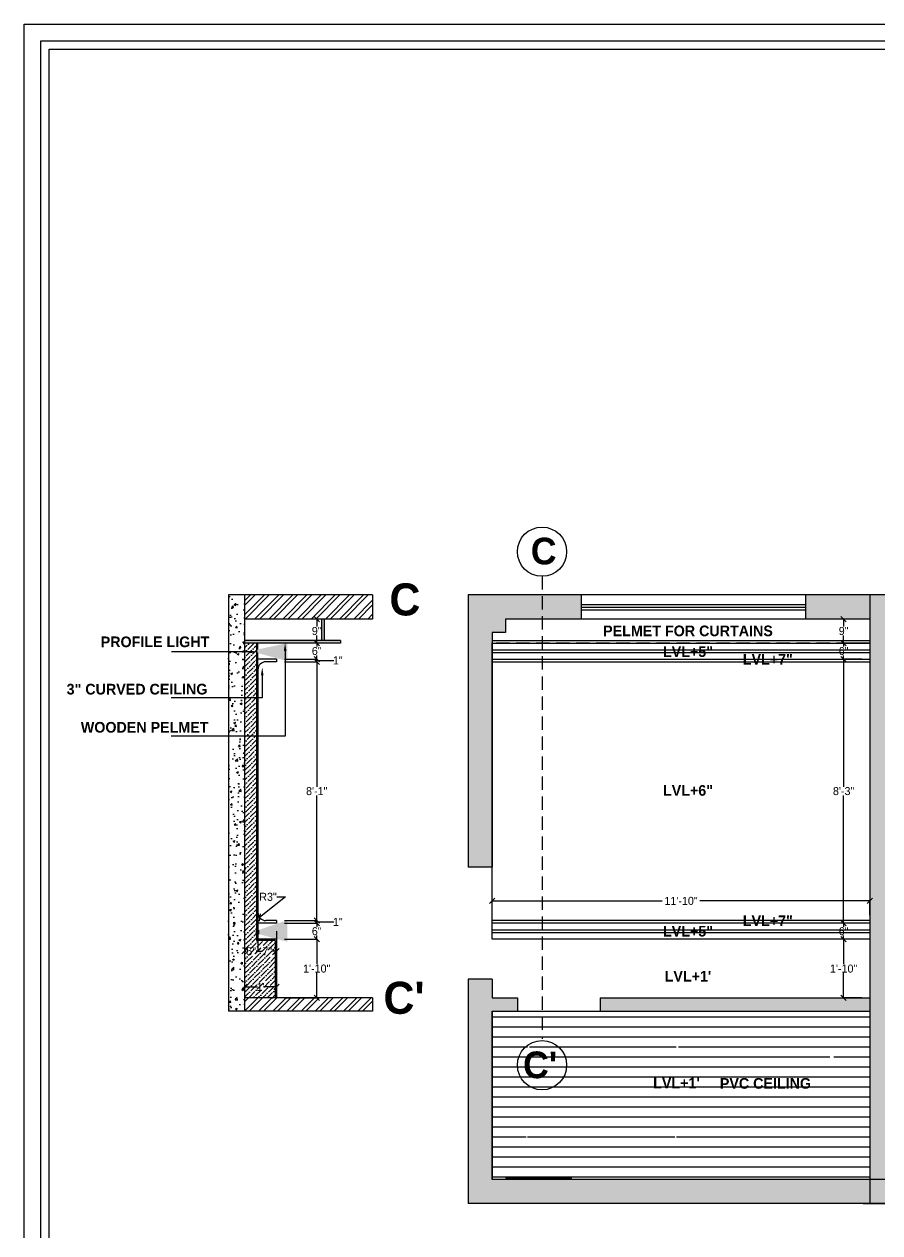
# Model space of a CAD drawing. Header units: inches. Extents: x 9636 to 21597, y -10243 to 557.
# Drawn here: x 11023.6 to 11344.3, y -5429.4 to -4976.5 of the extents above; entities that cross this region are included whole.
import ezdxf
from ezdxf import colors
from ezdxf.entities.mleader import LeaderData, LeaderLine
from ezdxf.math import Vec2, Vec3

# ---------------------------------------------------------------- set-up
doc = ezdxf.new("R2010")
doc.units = ezdxf.units.IN
doc.header["$MEASUREMENT"] = 0
doc.linetypes.add('DASHED', pattern=[0.75, 0.5, -0.25])
doc.layers.add('FURNI', color=140, linetype='Continuous', lineweight=18)
doc.layers.add('IEL-HATCH-002', color=7, linetype='Continuous')
doc.styles.add('HEMI', font='stylu.ttf')
doc.styles.get("Standard").update_dxf_attribs({"font": 'arial.ttf'})
doc.dimstyles.get("Standard").update_dxf_attribs({"dimtxt": 0.18, "dimasz": 0.18, "dimexe": 0.18, "dimexo": 0.0625, "dimgap": 0.09, "dimtad": 0, "dimtih": 1, "dimtoh": 1, "dimdec": 0, "dimzin": 0, "dimdsep": 46, "dimlunit": 4, "dimtxsty": 'Standard', "dimcen": 0.09, "dimadec": 0, "dimazin": 0, "dimtfac": 1, "dimtdec": 0, "dimtofl": 0, "dimtmove": 0, "dimatfit": 3, "dimfxl": 1, "dimtolj": 1, "dimtzin": 0, "dimarcsym": 0})

# ---------------------------------------------------------------- blocks, each defined once
blk = doc.blocks.new('_Oblique')
at = {"color": 0, "linetype": 'ByBlock', "lineweight": -2}
blk.add_line((-0.5, -0.5), (0.5, 0.5), dxfattribs=at)
blk = doc.blocks.new('*D173')
at = {"color": 254, "lineweight": -2, "transparency": 16777216}
for p, q in [((11337.55, -5199.41), (11330.55, -5199.41)), ((11337.55, -5208.41), (11330.55, -5208.41))]:
    blk.add_line(p, q, dxfattribs=at)
at = {"color": 5, "lineweight": -2, "transparency": 16777216}
for p, q in [((11330.73, -5199.41), (11330.73, -5202.27)), ((11330.73, -5208.41), (11330.73, -5205.55))]:
    blk.add_line(p, q, dxfattribs=at)
at = {"layer": 'Defpoints', "color": 0, "transparency": 16777216}
for p in [(11340.55, -5199.41), (11330.73, -5208.41), (11340.55, -5208.41)]:
    blk.add_point(p, dxfattribs=at)
at = {"color": 5, "lineweight": -2, "transparency": 16777216, "xscale": 2, "yscale": 2, "zscale": 2}
for p, rotation in [((11330.73, -5199.41), 90), ((11330.73, -5208.41), 270)]:
    blk.add_blockref('_Oblique', p, dxfattribs=dict(at, rotation=rotation))
at = {"color": 5, "transparency": 16777216, "insert": (11330.73, -5203.91), "char_height": 3, "attachment_point": 5, "style": 'HEMI'}
blk.add_mtext('\\A1;9"', dxfattribs=at)
blk = doc.blocks.new('*D174')
at = {"color": 254, "lineweight": -2, "transparency": 16777216}
for p, q in [((11337.55, -5208.41), (11330.55, -5208.41)), ((11337.55, -5214.41), (11330.55, -5214.41))]:
    blk.add_line(p, q, dxfattribs=at)
at = {"color": 5, "lineweight": -2, "transparency": 16777216}
for p, q in [((11330.73, -5208.41), (11330.73, -5209.76)), ((11330.73, -5214.41), (11330.73, -5213.05))]:
    blk.add_line(p, q, dxfattribs=at)
at = {"layer": 'Defpoints', "color": 0, "transparency": 16777216}
for p in [(11340.55, -5208.41), (11330.73, -5214.41), (11340.55, -5214.41)]:
    blk.add_point(p, dxfattribs=at)
at = {"color": 5, "lineweight": -2, "transparency": 16777216, "xscale": 2, "yscale": 2, "zscale": 2}
for p, rotation in [((11330.73, -5208.41), 90), ((11330.73, -5214.41), 270)]:
    blk.add_blockref('_Oblique', p, dxfattribs=dict(at, rotation=rotation))
at = {"color": 5, "transparency": 16777216, "insert": (11330.73, -5211.41), "char_height": 3, "attachment_point": 5, "style": 'HEMI'}
blk.add_mtext('\\A1;6"', dxfattribs=at)
blk = doc.blocks.new('*D175')
at = {"color": 254, "lineweight": -2, "transparency": 16777216}
for p, q in [((11337.55, -5214.41), (11330.55, -5214.41)), ((11337.55, -5313.41), (11330.55, -5313.41))]:
    blk.add_line(p, q, dxfattribs=at)
at = {"color": 5, "lineweight": -2, "transparency": 16777216}
for p, q in [((11330.73, -5214.41), (11330.73, -5262.26)), ((11330.73, -5313.41), (11330.73, -5265.55))]:
    blk.add_line(p, q, dxfattribs=at)
at = {"layer": 'Defpoints', "color": 0, "transparency": 16777216}
for p in [(11340.55, -5214.41), (11330.73, -5313.41), (11340.55, -5313.41)]:
    blk.add_point(p, dxfattribs=at)
at = {"color": 5, "lineweight": -2, "transparency": 16777216, "xscale": 2, "yscale": 2, "zscale": 2}
for p, rotation in [((11330.73, -5214.41), 90), ((11330.73, -5313.41), 270)]:
    blk.add_blockref('_Oblique', p, dxfattribs=dict(at, rotation=rotation))
at = {"color": 5, "transparency": 16777216, "insert": (11330.73, -5263.91), "char_height": 3, "attachment_point": 5, "style": 'HEMI'}
blk.add_mtext('\\A1;8\'-3"', dxfattribs=at)
blk = doc.blocks.new('*D176')
at = {"color": 254, "lineweight": -2, "transparency": 16777216}
for p, q in [((11337.55, -5313.41), (11330.55, -5313.41)), ((11337.55, -5319.41), (11330.55, -5319.41))]:
    blk.add_line(p, q, dxfattribs=at)
at = {"color": 5, "lineweight": -2, "transparency": 16777216}
for p, q in [((11330.73, -5313.41), (11330.73, -5314.76)), ((11330.73, -5319.41), (11330.73, -5318.05))]:
    blk.add_line(p, q, dxfattribs=at)
at = {"layer": 'Defpoints', "color": 0, "transparency": 16777216}
for p in [(11340.55, -5313.41), (11330.73, -5319.41), (11340.55, -5319.41)]:
    blk.add_point(p, dxfattribs=at)
at = {"color": 5, "lineweight": -2, "transparency": 16777216, "xscale": 2, "yscale": 2, "zscale": 2}
for p, rotation in [((11330.73, -5313.41), 90), ((11330.73, -5319.41), 270)]:
    blk.add_blockref('_Oblique', p, dxfattribs=dict(at, rotation=rotation))
at = {"color": 5, "transparency": 16777216, "insert": (11330.73, -5316.41), "char_height": 3, "attachment_point": 5, "style": 'HEMI'}
blk.add_mtext('\\A1;6"', dxfattribs=at)
blk = doc.blocks.new('*D177')
at = {"color": 254, "lineweight": -2, "transparency": 16777216}
for p, q in [((11337.55, -5319.41), (11330.55, -5319.41)), ((11337.55, -5341.41), (11330.55, -5341.41))]:
    blk.add_line(p, q, dxfattribs=at)
at = {"color": 5, "lineweight": -2, "transparency": 16777216}
for p, q in [((11330.73, -5319.41), (11330.73, -5328.76)), ((11330.73, -5341.41), (11330.73, -5332.05))]:
    blk.add_line(p, q, dxfattribs=at)
at = {"layer": 'Defpoints', "color": 0, "transparency": 16777216}
for p in [(11340.55, -5319.41), (11330.73, -5341.41), (11340.55, -5341.41)]:
    blk.add_point(p, dxfattribs=at)
at = {"color": 5, "lineweight": -2, "transparency": 16777216, "xscale": 2, "yscale": 2, "zscale": 2}
for p, rotation in [((11330.73, -5319.41), 90), ((11330.73, -5341.41), 270)]:
    blk.add_blockref('_Oblique', p, dxfattribs=dict(at, rotation=rotation))
at = {"color": 5, "transparency": 16777216, "insert": (11330.73, -5330.41), "char_height": 3, "attachment_point": 5, "style": 'HEMI'}
blk.add_mtext('\\A1;1\'-10"', dxfattribs=at)
blk = doc.blocks.new('*D178')
at = {"color": 254, "lineweight": -2, "transparency": 16777216}
for p, q in [((11199.05, -5310.41), (11199.05, -5304.86)), ((11340.55, -5310.41), (11340.55, -5304.86))]:
    blk.add_line(p, q, dxfattribs=at)
at = {"color": 5, "lineweight": -2, "transparency": 16777216}
for p, q in [((11199.05, -5305.04), (11262.78, -5305.04)), ((11340.55, -5305.04), (11276.83, -5305.04))]:
    blk.add_line(p, q, dxfattribs=at)
at = {"layer": 'Defpoints', "color": 0, "transparency": 16777216}
for p in [(11340.55, -5305.04), (11199.05, -5313.41), (11340.55, -5313.41)]:
    blk.add_point(p, dxfattribs=at)
at = {"color": 5, "lineweight": -2, "transparency": 16777216, "xscale": 2, "yscale": 2, "zscale": 2, "rotation": 180}
blk.add_blockref('_Oblique', (11199.05, -5305.04), dxfattribs=at)
at = {"color": 5, "lineweight": -2, "transparency": 16777216, "xscale": 2, "yscale": 2, "zscale": 2}
blk.add_blockref('_Oblique', (11340.55, -5305.04), dxfattribs=at)
at = {"color": 5, "transparency": 16777216, "insert": (11269.8, -5305.04), "char_height": 3, "attachment_point": 5, "style": 'HEMI'}
blk.add_mtext('\\A1;11\'-10"', dxfattribs=at)
blk = doc.blocks.new('*D193')
at = {"color": 254, "lineweight": -2, "transparency": 16777216}
for p, q in [((11121.23, -5319.41), (11133.44, -5319.41)), ((11121.23, -5341.41), (11133.44, -5341.41))]:
    blk.add_line(p, q, dxfattribs=at)
at = {"color": 5, "lineweight": -2, "transparency": 16777216}
for p, q in [((11133.26, -5319.41), (11133.26, -5328.76)), ((11133.26, -5341.41), (11133.26, -5332.05))]:
    blk.add_line(p, q, dxfattribs=at)
at = {"layer": 'Defpoints', "color": 0, "transparency": 16777216}
for p in [(11118.23, -5319.41), (11133.26, -5319.41), (11118.23, -5341.41)]:
    blk.add_point(p, dxfattribs=at)
at = {"color": 5, "lineweight": -2, "transparency": 16777216, "xscale": 2, "yscale": 2, "zscale": 2}
for p, rotation in [((11133.26, -5319.41), 90), ((11133.26, -5341.41), 270)]:
    blk.add_blockref('_Oblique', p, dxfattribs=dict(at, rotation=rotation))
at = {"color": 5, "transparency": 16777216, "insert": (11133.26, -5330.41), "char_height": 3, "attachment_point": 5, "style": 'HEMI'}
blk.add_mtext('\\A1;1\'-10"', dxfattribs=at)
blk = doc.blocks.new('*D194')
at = {"color": 254, "lineweight": -2, "transparency": 16777216}
for p, q in [((11121.23, -5313.41), (11133.44, -5313.41)), ((11121.23, -5319.41), (11133.44, -5319.41))]:
    blk.add_line(p, q, dxfattribs=at)
at = {"color": 5, "lineweight": -2, "transparency": 16777216}
for p, q in [((11133.26, -5313.41), (11133.26, -5314.76)), ((11133.26, -5319.41), (11133.26, -5318.05))]:
    blk.add_line(p, q, dxfattribs=at)
at = {"layer": 'Defpoints', "color": 0, "transparency": 16777216}
for p in [(11118.23, -5313.41), (11133.26, -5313.41), (11118.23, -5319.41)]:
    blk.add_point(p, dxfattribs=at)
at = {"color": 5, "lineweight": -2, "transparency": 16777216, "xscale": 2, "yscale": 2, "zscale": 2}
for p, rotation in [((11133.26, -5313.41), 90), ((11133.26, -5319.41), 270)]:
    blk.add_blockref('_Oblique', p, dxfattribs=dict(at, rotation=rotation))
at = {"color": 5, "transparency": 16777216, "insert": (11133.26, -5316.41), "char_height": 3, "attachment_point": 5, "style": 'HEMI'}
blk.add_mtext('\\A1;6"', dxfattribs=at)
blk = doc.blocks.new('*D195')
at = {"color": 254, "lineweight": -2, "transparency": 16777216}
for p, q in [((11121.23, -5312.41), (11133.44, -5312.41)), ((11121.23, -5313.41), (11133.44, -5313.41))]:
    blk.add_line(p, q, dxfattribs=at)
at = {"color": 5, "lineweight": -2, "transparency": 16777216}
for p, q in [((11133.26, -5313.41), (11133.26, -5312.41)), ((11133.26, -5312.91), (11139.55, -5312.91)), ((11139.55, -5312.91), (11139.73, -5312.91))]:
    blk.add_line(p, q, dxfattribs=at)
at = {"layer": 'Defpoints', "color": 0, "transparency": 16777216}
for p in [(11118.23, -5312.41), (11118.23, -5313.41), (11133.26, -5312.41)]:
    blk.add_point(p, dxfattribs=at)
at = {"color": 5, "lineweight": -2, "transparency": 16777216, "xscale": 2, "yscale": 2, "zscale": 2}
for p, rotation in [((11133.26, -5312.41), 90), ((11133.26, -5313.41), 270)]:
    blk.add_blockref('_Oblique', p, dxfattribs=dict(at, rotation=rotation))
at = {"color": 5, "transparency": 16777216, "insert": (11141.15, -5312.91), "char_height": 3, "attachment_point": 5, "style": 'HEMI'}
blk.add_mtext('\\A1;1"', dxfattribs=at)
blk = doc.blocks.new('*D196')
at = {"color": 254, "lineweight": -2, "transparency": 16777216}
for p, q in [((11121.23, -5215.41), (11133.44, -5215.41)), ((11121.23, -5312.41), (11133.44, -5312.41))]:
    blk.add_line(p, q, dxfattribs=at)
at = {"color": 5, "lineweight": -2, "transparency": 16777216}
for p, q in [((11133.26, -5215.41), (11133.26, -5262.27)), ((11133.26, -5312.41), (11133.26, -5265.55))]:
    blk.add_line(p, q, dxfattribs=at)
at = {"layer": 'Defpoints', "color": 0, "transparency": 16777216}
for p in [(11118.23, -5215.41), (11133.26, -5215.41), (11118.23, -5312.41)]:
    blk.add_point(p, dxfattribs=at)
at = {"color": 5, "lineweight": -2, "transparency": 16777216, "xscale": 2, "yscale": 2, "zscale": 2}
for p, rotation in [((11133.26, -5215.41), 90), ((11133.26, -5312.41), 270)]:
    blk.add_blockref('_Oblique', p, dxfattribs=dict(at, rotation=rotation))
at = {"color": 5, "transparency": 16777216, "insert": (11133.26, -5263.91), "char_height": 3, "attachment_point": 5, "style": 'HEMI'}
blk.add_mtext('\\A1;8\'-1"', dxfattribs=at)
blk = doc.blocks.new('*D197')
at = {"color": 254, "lineweight": -2, "transparency": 16777216}
for p, q in [((11121.23, -5214.41), (11133.44, -5214.41)), ((11121.23, -5215.41), (11133.44, -5215.41))]:
    blk.add_line(p, q, dxfattribs=at)
at = {"color": 5, "lineweight": -2, "transparency": 16777216}
for p, q in [((11133.26, -5215.41), (11133.26, -5214.41)), ((11133.26, -5214.91), (11139.55, -5214.91)), ((11139.55, -5214.91), (11139.73, -5214.91))]:
    blk.add_line(p, q, dxfattribs=at)
at = {"layer": 'Defpoints', "color": 0, "transparency": 16777216}
for p in [(11118.23, -5214.41), (11118.23, -5215.41), (11133.26, -5214.41)]:
    blk.add_point(p, dxfattribs=at)
at = {"color": 5, "lineweight": -2, "transparency": 16777216, "xscale": 2, "yscale": 2, "zscale": 2}
for p, rotation in [((11133.26, -5214.41), 90), ((11133.26, -5215.41), 270)]:
    blk.add_blockref('_Oblique', p, dxfattribs=dict(at, rotation=rotation))
at = {"color": 5, "transparency": 16777216, "insert": (11141.15, -5214.91), "char_height": 3, "attachment_point": 5, "style": 'HEMI'}
blk.add_mtext('\\A1;1"', dxfattribs=at)
blk = doc.blocks.new('*D198')
at = {"color": 5, "lineweight": -2, "transparency": 16777216}
for p, q in [((11133.26, -5208.41), (11133.26, -5209.76)), ((11133.26, -5214.41), (11133.26, -5213.05))]:
    blk.add_line(p, q, dxfattribs=at)
at = {"color": 254, "lineweight": -2, "transparency": 16777216}
for p, q in [((11136.26, -5208.41), (11133.44, -5208.41)), ((11121.23, -5214.41), (11133.44, -5214.41))]:
    blk.add_line(p, q, dxfattribs=at)
at = {"layer": 'Defpoints', "color": 0, "transparency": 16777216}
for p in [(11133.26, -5208.41), (11133.26, -5208.41), (11118.23, -5214.41)]:
    blk.add_point(p, dxfattribs=at)
at = {"color": 5, "lineweight": -2, "transparency": 16777216, "xscale": 2, "yscale": 2, "zscale": 2}
for p, rotation in [((11133.26, -5208.41), 90), ((11133.26, -5214.41), 270)]:
    blk.add_blockref('_Oblique', p, dxfattribs=dict(at, rotation=rotation))
at = {"color": 5, "transparency": 16777216, "insert": (11133.26, -5211.41), "char_height": 3, "attachment_point": 5, "style": 'HEMI'}
blk.add_mtext('\\A1;6"', dxfattribs=at)
blk = doc.blocks.new('*D199')
at = {"color": 5, "lineweight": -2, "transparency": 16777216}
for p, q in [((11133.26, -5199.41), (11133.26, -5202.27)), ((11133.26, -5208.41), (11133.26, -5205.55))]:
    blk.add_line(p, q, dxfattribs=at)
at = {"color": 254, "lineweight": -2, "transparency": 16777216}
for p, q in [((11136.26, -5199.41), (11133.44, -5199.41)), ((11136.26, -5208.41), (11133.44, -5208.41))]:
    blk.add_line(p, q, dxfattribs=at)
at = {"layer": 'Defpoints', "color": 0, "transparency": 16777216}
for p in [(11133.26, -5199.41), (11133.26, -5199.41), (11133.26, -5208.41)]:
    blk.add_point(p, dxfattribs=at)
at = {"color": 5, "lineweight": -2, "transparency": 16777216, "xscale": 2, "yscale": 2, "zscale": 2}
for p, rotation in [((11133.26, -5199.41), 90), ((11133.26, -5208.41), 270)]:
    blk.add_blockref('_Oblique', p, dxfattribs=dict(at, rotation=rotation))
at = {"color": 5, "transparency": 16777216, "insert": (11133.26, -5203.91), "char_height": 3, "attachment_point": 5, "style": 'HEMI'}
blk.add_mtext('\\A1;9"', dxfattribs=at)
blk = doc.blocks.new('*D200')
at = {"color": 254, "lineweight": -2, "transparency": 16777216}
for p, q in [((11111.23, -5316.41), (11111.23, -5324.09)), ((11118.23, -5316.41), (11118.23, -5324.09))]:
    blk.add_line(p, q, dxfattribs=at)
at = {"color": 5, "lineweight": -2, "transparency": 16777216}
for p, q in [((11111.23, -5323.91), (11112.8, -5323.91)), ((11118.23, -5323.91), (11116.66, -5323.91))]:
    blk.add_line(p, q, dxfattribs=at)
at = {"layer": 'Defpoints', "color": 0, "transparency": 16777216}
for p in [(11111.23, -5313.41), (11118.23, -5313.41), (11118.23, -5323.91)]:
    blk.add_point(p, dxfattribs=at)
at = {"color": 5, "lineweight": -2, "transparency": 16777216, "xscale": 2, "yscale": 2, "zscale": 2, "rotation": 180}
blk.add_blockref('_Oblique', (11111.23, -5323.91), dxfattribs=at)
at = {"color": 5, "lineweight": -2, "transparency": 16777216, "xscale": 2, "yscale": 2, "zscale": 2}
blk.add_blockref('_Oblique', (11118.23, -5323.91), dxfattribs=at)
at = {"color": 5, "transparency": 16777216, "insert": (11114.73, -5323.91), "char_height": 3, "attachment_point": 5, "style": 'HEMI'}
blk.add_mtext('\\A1;7"', dxfattribs=at)
blk = doc.blocks.new('*D201')
at = {"color": 5, "lineweight": -2, "transparency": 16777216}
for p, q in [((11121.62, -5303.52), (11111.88, -5311.28)), ((11118.27, -5303.52), (11121.62, -5303.52))]:
    blk.add_line(p, q, dxfattribs=at)
at = {"layer": 'Defpoints', "color": 0, "transparency": 16777216}
for p in [(11111.88, -5311.28), (11114.23, -5309.41)]:
    blk.add_point(p, dxfattribs=at)
at = {"color": 5, "lineweight": -2, "transparency": 16777216, "xscale": 2, "yscale": 2, "zscale": 2, "rotation": 218.5102009494229}
blk.add_blockref('_Oblique', (11111.88, -5311.28), dxfattribs=at)
at = {"color": 5, "transparency": 16777216, "insert": (11115.01, -5303.52), "char_height": 3, "attachment_point": 5, "style": 'HEMI'}
blk.add_mtext('\\A1;R3"', dxfattribs=at)
blk = doc.blocks.new('*D202')
at = {"color": 254, "lineweight": -2, "transparency": 16777216}
for p, q in [((11106.23, -5338.41), (11106.23, -5337.09)), ((11118.23, -5338.41), (11118.23, -5337.09))]:
    blk.add_line(p, q, dxfattribs=at)
at = {"color": 5, "lineweight": -2, "transparency": 16777216}
for p, q in [((11106.23, -5337.27), (11111.1, -5337.27)), ((11118.23, -5337.27), (11113.36, -5337.27))]:
    blk.add_line(p, q, dxfattribs=at)
at = {"layer": 'Defpoints', "color": 0, "transparency": 16777216}
for p in [(11106.23, -5337.27), (11106.23, -5341.41), (11118.23, -5341.41)]:
    blk.add_point(p, dxfattribs=at)
at = {"color": 5, "lineweight": -2, "transparency": 16777216, "xscale": 2, "yscale": 2, "zscale": 2, "rotation": 180}
blk.add_blockref('_Oblique', (11106.23, -5337.27), dxfattribs=at)
at = {"color": 5, "lineweight": -2, "transparency": 16777216, "xscale": 2, "yscale": 2, "zscale": 2}
blk.add_blockref('_Oblique', (11118.23, -5337.27), dxfattribs=at)
at = {"color": 5, "transparency": 16777216, "insert": (11112.23, -5337.27), "char_height": 3, "attachment_point": 5, "style": 'HEMI'}
blk.add_mtext("\\A1;1'", dxfattribs=at)
blk = doc.blocks.new('*D206')
at = {"color": 254, "lineweight": -2, "transparency": 16777216}
for p, q in [((11106.23, -5322.41), (11106.23, -5324.09)), ((11111.23, -5322.41), (11111.23, -5324.09))]:
    blk.add_line(p, q, dxfattribs=at)
at = {"color": 5, "lineweight": -2, "transparency": 16777216}
for p, q in [((11106.23, -5323.91), (11106.83, -5323.91)), ((11111.23, -5323.91), (11110.62, -5323.91))]:
    blk.add_line(p, q, dxfattribs=at)
at = {"layer": 'Defpoints', "color": 0, "transparency": 16777216}
for p in [(11106.23, -5319.41), (11111.23, -5319.41), (11106.23, -5323.91)]:
    blk.add_point(p, dxfattribs=at)
at = {"color": 5, "lineweight": -2, "transparency": 16777216, "xscale": 2, "yscale": 2, "zscale": 2, "rotation": 180}
blk.add_blockref('_Oblique', (11106.23, -5323.91), dxfattribs=at)
at = {"color": 5, "lineweight": -2, "transparency": 16777216, "xscale": 2, "yscale": 2, "zscale": 2}
blk.add_blockref('_Oblique', (11111.23, -5323.91), dxfattribs=at)
at = {"color": 5, "transparency": 16777216, "insert": (11108.73, -5323.91), "char_height": 3, "attachment_point": 5, "style": 'HEMI'}
blk.add_mtext('\\A1;5"', dxfattribs=at)

msp = doc.modelspace()

# ---------------------------------------------------------------- hatches: boundary and pattern name
at = {"layer": 'IEL-HATCH-002', "true_color": 0x636466, "transparency": 33554687}
h = msp.add_hatch(dxfattribs=at)
h.set_pattern_fill('AR-CONC', color=251)
h.set_pattern_definition([(50, (6237.6883, -16854.6466), (7.1726018, -0.6275213), [0.75, -8.25]), (355, (6237.688, -16854.6466), (-1.3875133, 7.5219213), [0.6, -6.6]), (100.451444, (6238.286, -16854.699), (5.7850885, 6.8944), [0.637402, -7.011421]), (46.1842, (6237.688, -16852.647), (10.672413, -1.655193), [1.125, -12.375]), (96.63564, (6238.578, -16852.784), (9.3466195, 9.741186), [0.956103, -10.517138]), (351.18416, (6237.688, -16852.647), (9.346619, 9.741186), [0.9, -9.9]), (21, (6238.6883, -16853.1466), (5.9690705, -4.026189), [0.75, -8.25]), (326, (6238.688, -16853.1466), (2.4331533, 7.2515005), [0.6, -6.6]), (71.451445, (6239.186, -16853.482), (8.4022238, 3.2253115), [0.637402, -7.011421]), (37.5, (6237.6883, -16854.6466), (0.12159855, 3.32893854), [0, -6.52, 0, -6.7, 0, -6.625]), (7.5, (6237.6883, -16854.6466), (2.6306954, 3.9441171), [0, -3.82, 0, -6.37, 0, -2.525]), (327.5, (6235.4583, -16854.6466), (5.33822436, -0.2255487), [0, -2.5, 0, -7.8, 0, -10.35]), (317.5, (6234.4583, -16854.6466), (5.8318617, 1.0010498), [0, -3.25, 0, -5.18, 0, -7.35])])
h.paths.add_polyline_path([(11100.23, -5190.41), (11100.23, -5346.41), (11106.23, -5346.41), (11106.23, -5190.41)])
at = {"layer": 'IEL-HATCH-002', "true_color": 0xf27172, "transparency": 33554687}
h = msp.add_hatch(dxfattribs=at)
h.set_pattern_fill('ANSI32', color=11, scale=10)
h.set_pattern_definition([(45, (6237.6883, -16854.6466), (-2.6516504, 2.6516504), []), (45, (6239.456, -16854.6466), (-2.6516504, 2.6516504), [])])
h.paths.add_polyline_path([(11106.23, -5341.41), (11106.23, -5346.41), (11154.23, -5346.41), (11154.23, -5341.41)])
h.paths.add_polyline_path([(11106.23, -5190.41), (11106.23, -5199.41), (11154.23, -5199.41), (11154.23, -5190.41)])
at = {"layer": 'IEL-HATCH-002', "true_color": 0xc7c8ca, "transparency": 33554687}
h = msp.add_hatch(color=9, dxfattribs=at)
h.dxf.hatch_style = 1
h.paths.add_polyline_path([(11232.55, -5190.41), (11190.05, -5190.41), (11190.05, -5292.41), (11193.72, -5292.41), (11199.05, -5292.41), (11199.05, -5204.41), (11204.05, -5204.41), (11204.05, -5199.41), (11232.55, -5199.41)])
h.paths.add_polyline_path([(11340.55, -5190.41), (11316.55, -5190.41), (11316.55, -5199.41), (11340.55, -5199.41)])
h.paths.add_polyline_path([(11419.05, -5190.41), (11340.55, -5190.41), (11340.55, -5409.41), (11347.05, -5409.41), (11347.05, -5199.41), (11419.05, -5199.41)])
h.paths.add_polyline_path([(11448.05, -5409.41), (11424.05, -5409.41), (11424.05, -5295.41), (11420.38, -5295.41), (11419.05, -5295.41), (11419.05, -5409.41), (11347.05, -5409.41), (11340.55, -5409.41), (11340.55, -5418.41), (11347.05, -5418.41), (11419.05, -5418.41), (11448.05, -5418.41), (11448.05, -5414.74)])
h.paths.add_polyline_path([(11340.55, -5409.41), (11199.05, -5409.41), (11199.05, -5389.71), (11199.05, -5346.41), (11208.55, -5346.41), (11208.55, -5341.41), (11199.05, -5341.41), (11199.05, -5334.41), (11190.05, -5334.41), (11190.05, -5418.41), (11340.55, -5418.41)])
h.paths.add_polyline_path([(11660.05, -5190.41), (11630.45, -5190.41), (11630.45, -5199.41), (11651.05, -5199.41), (11651.05, -5391.41), (11651.05, -5397.41), (11651.05, -5409.41), (11491.05, -5409.41), (11491.05, -5418.41), (11660.05, -5418.41)])
h.paths.add_polyline_path([(11538.45, -5190.41), (11520.45, -5190.41), (11520.45, -5199.41), (11538.45, -5199.41)], flags=17)
h.paths.add_polyline_path([(11447.45, -5190.41), (11419.05, -5190.41), (11419.05, -5265.41), (11424.05, -5265.41), (11424.05, -5199.41), (11447.45, -5199.41)])
at = {"layer": 'IEL-HATCH-002', "transparency": 33554687}
h = msp.add_hatch(color=33, dxfattribs=at)
h.dxf.hatch_style = 1
h.paths.add_polyline_path([(11135.23, -5199.41), (11135.23, -5207.41), (11136.23, -5207.41), (11136.23, -5199.41)])
h = msp.add_hatch(color=33, dxfattribs=at)
h.dxf.hatch_style = 1
h.paths.add_polyline_path([(11106.23, -5207.41), (11106.23, -5208.41), (11142.23, -5208.41), (11142.23, -5207.41)])
at = {"layer": 'IEL-HATCH-002', "true_color": 0xafd9aa, "transparency": 33554687}
h = msp.add_hatch(dxfattribs=at)
h.set_pattern_fill('ANSI36', color=9, scale=10)
h.set_pattern_definition([(45, (6237.6883, -16854.6466), (0.66291261, 2.43067956), [3.125, -0.625, 0, -0.625])])
h.paths.add_polyline_path([(11106.23, -5208.41), (11106.23, -5341.41), (11117.73, -5341.41), (11117.73, -5319.91), (11110.73, -5319.91), (11110.73, -5208.41)])
at = {"layer": 'IEL-HATCH-002', "true_color": 0x000000, "transparency": 33554687}
h = msp.add_hatch(color=18, dxfattribs=at)
h.dxf.hatch_style = 1
h.set_gradient(color1=(241, 235, 31), name='CURVED')
h.paths.add_polyline_path([(11111.45, -5210.76), (11111.45, -5212.25), (11122.21, -5215.16), (11122.25, -5208.41)])
h.paths.add_polyline_path([(11110.73, -5210.76), (11110.73, -5212.25), (11111.45, -5212.25), (11111.45, -5210.76)])
h = msp.add_hatch(color=18, dxfattribs=at)
h.dxf.hatch_style = 1
h.set_gradient(color1=(241, 235, 31), name='CURVED')
h.paths.add_polyline_path([(11111.45, -5315.96), (11111.45, -5317.45), (11122.21, -5320.36), (11122.25, -5312.22)])
h.paths.add_polyline_path([(11110.73, -5315.96), (11110.73, -5317.45), (11111.45, -5317.45), (11111.45, -5315.96)])
at = {"layer": 'IEL-HATCH-002', "true_color": 0xc7c8ca, "transparency": 33554687}
h = msp.add_hatch(color=9, dxfattribs=at)
h.dxf.hatch_style = 1
h.paths.add_polyline_path([(11340.55, -5341.41), (11239.55, -5341.41), (11239.55, -5345.08), (11239.55, -5346.41), (11340.55, -5346.41)])
h = msp.add_hatch(dxfattribs=at)
h.set_pattern_fill('ANSI31', color=9, scale=30, angle=135)
h.set_pattern_definition([(180, (-762.5562, 160.326), (-2e-16, -3.75), [])])
h.paths.add_polyline_path([(11340.55, -5346.41), (11199.05, -5346.41), (11199.05, -5409.41), (11340.55, -5409.41)])
h.paths.add_polyline_path([(11267.3, -5394.41), (11267.8, -5394.41, -0.414214), (11269.8, -5392.41), (11269.8, -5391.91, 0.414214)], flags=16)
h.paths.add_polyline_path([(11328.05, -5394.41), (11327.55, -5394.41, -0.414214), (11325.55, -5396.41), (11325.55, -5396.91, 0.414214)], flags=16)
h.paths.add_polyline_path([(11267.3, -5361.41), (11267.8, -5361.41, -0.414214), (11269.8, -5359.41), (11269.8, -5358.91, 0.414214)], flags=16)
h.paths.add_polyline_path([(11328.05, -5361.41), (11327.55, -5361.41, -0.414214), (11325.55, -5363.41), (11325.55, -5363.91, 0.414214)], flags=16)
h.paths.add_polyline_path([(11228.74, -5408.56), (11228.74, -5408.97), (11204.11, -5408.97), (11204.11, -5408.56)], flags=16)
h.paths.add_polyline_path([(11211.55, -5394.41), (11212.05, -5394.41, -0.414214), (11214.05, -5392.41), (11214.05, -5391.91, 0.414214)], flags=16)
h.paths.add_polyline_path([(11211.55, -5361.41), (11212.05, -5361.41, -0.414214), (11214.05, -5359.41), (11214.05, -5358.91, 0.414214)], flags=16)

# ---------------------------------------------------------------- linework, layer by layer
at = {"color": 18, "linetype": 'DASHED', "ltscale": 10, "true_color": 0x000000}
msp.add_line((11217.71, -5183.39), (11217.71, -5356.76), dxfattribs=at)
at = {"color": 18, "true_color": 0x000000}
for p, q in [((11154.23, -5190.41), (11100.23, -5190.41)), ((11100.23, -5190.41), (11100.23, -5346.41)), ((11106.23, -5190.41), (11106.23, -5346.41)), ((11154.23, -5190.41), (11154.23, -5199.41)), ((11154.23, -5199.41), (11106.23, -5199.41)), ((11135.23, -5207.41), (11135.23, -5199.41)), ((11136.23, -5207.41), (11136.23, -5199.41)), ((11142.23, -5207.41), (11106.23, -5207.41)), ((11142.23, -5207.41), (11142.23, -5208.41)), ((11199.05, -5207.41), (11340.55, -5207.41)), ((11142.23, -5208.41), (11106.23, -5208.41)), ((11110.73, -5208.41), (11110.73, -5319.91)), ((11111.23, -5210.76), (11110.73, -5210.76)), ((11111.23, -5212.25), (11110.73, -5212.25)), ((11111.23, -5210.76), (11111.23, -5208.41)), ((11111.23, -5218.41), (11111.23, -5212.25)), ((11199.05, -5319.41), (11199.05, -5208.41)), ((11199.05, -5208.41), (11340.55, -5208.41)), ((11118.23, -5214.41), (11111.23, -5214.41)), ((11118.23, -5215.41), (11114.23, -5215.41)), ((11118.23, -5214.41), (11118.23, -5215.41)), ((11199.05, -5214.41), (11340.55, -5214.41)), ((11199.05, -5215.41), (11340.55, -5215.41)), ((11111.23, -5218.41), (11111.23, -5309.41)), ((11111.23, -5309.41), (11111.23, -5315.96)), ((11111.23, -5315.96), (11110.73, -5315.96)), ((11118.23, -5313.41), (11111.23, -5313.41)), ((11118.23, -5312.41), (11114.23, -5312.41)), ((11118.23, -5312.41), (11118.23, -5313.41)), ((11340.55, -5312.41), (11199.05, -5312.41)), ((11340.55, -5313.41), (11199.05, -5313.41)), ((11111.23, -5317.45), (11110.73, -5317.45)), ((11117.73, -5319.91), (11110.73, -5319.91)), ((11111.23, -5317.45), (11111.23, -5319.41)), ((11118.23, -5319.41), (11111.23, -5319.41)), ((11117.73, -5319.91), (11117.73, -5341.41)), ((11118.23, -5319.41), (11118.23, -5341.41)), ((11340.55, -5319.41), (11199.05, -5319.41)), ((11154.23, -5341.41), (11106.23, -5341.41)), ((11154.23, -5341.41), (11154.23, -5346.41)), ((11154.23, -5346.41), (11100.23, -5346.41))]:
    msp.add_line(p, q, dxfattribs=at)
for p, q in [((11340.55, -5190.41), (11190.05, -5190.41)), ((11190.05, -5190.41), (11190.05, -5292.41)), ((11419.05, -5190.41), (11340.55, -5190.41)), ((11340.55, -5190.41), (11340.55, -5418.41)), ((11340.55, -5199.41), (11204.05, -5199.41)), ((11204.05, -5199.41), (11204.05, -5204.41)), ((11204.05, -5204.41), (11199.05, -5204.41)), ((11199.05, -5204.41), (11199.05, -5292.41)), ((11199.05, -5292.41), (11190.05, -5292.41)), ((11190.05, -5334.41), (11190.05, -5418.41)), ((11199.05, -5334.41), (11190.05, -5334.41)), ((11199.05, -5334.41), (11199.05, -5341.41)), ((11199.05, -5341.41), (11208.55, -5341.41)), ((11208.55, -5341.41), (11208.55, -5346.41)), ((11239.55, -5341.41), (11340.55, -5341.41)), ((11239.55, -5341.41), (11239.55, -5346.41)), ((11199.05, -5346.41), (11199.05, -5409.41)), ((11199.05, -5346.41), (11208.55, -5346.41)), ((11239.55, -5346.41), (11340.55, -5346.41)), ((11347.05, -5409.41), (11199.05, -5409.41)), ((11347.05, -5418.41), (11190.05, -5418.41)), ((11338.05, -5418.41), (11419.05, -5418.41))]:
    msp.add_line(p, q)
at = {"color": 143, "true_color": 0x7aafdf}
for p, q in [((11232.55, -5199.41), (11232.55, -5190.41)), ((11232.55, -5193.91), (11316.55, -5193.91)), ((11316.55, -5199.41), (11316.55, -5190.41)), ((11232.55, -5194.91), (11316.55, -5194.91)), ((11232.55, -5195.91), (11316.55, -5195.91))]:
    msp.add_line(p, q, dxfattribs=at)
at = {"linetype": 'DASHED', "ltscale": 10}
msp.add_line((11340.55, -5208.41), (11199.05, -5208.41), dxfattribs=at)
at = {"color": 2, "true_color": 0xf1eb1f}
for p, q in [((11199.05, -5210.91), (11340.55, -5210.91)), ((11199.05, -5211.91), (11340.55, -5211.91)), ((11199.05, -5315.91), (11340.55, -5315.91)), ((11199.05, -5316.91), (11340.55, -5316.91))]:
    msp.add_line(p, q, dxfattribs=at)
at = {"color": 18, "true_color": 0x000000}
for points in [[(11110.73, -5317.45), (11110.73, -5315.96), (11111.45, -5315.96), (11111.45, -5317.45)], [(11199.05, -5346.41), (11340.55, -5346.41), (11340.55, -5409.41), (11199.05, -5409.41)]]:
    msp.add_lwpolyline(points, close=True, dxfattribs=at)
at = {"color": 143, "true_color": 0x7aafdf}
msp.add_lwpolyline([(11228.74, -5408.56), (11204.11, -5408.56), (11204.11, -5408.97), (11228.74, -5408.97)], close=True, dxfattribs=at)
at = {"color": 18, "true_color": 0x000000}
for centre in [(11217.71, -5174.18), (11217.71, -5366.61)]:
    msp.add_circle(centre, 9.22, dxfattribs=at)
for centre, start, end in [((11114.23, -5218.41), 90, 180), ((11114.23, -5309.41), 180, 270)]:
    msp.add_arc(centre, 3, start, end, dxfattribs=at)
at = {"layer": 'FURNI', "color": 18, "lineweight": 25, "true_color": 0x000000}
for points in [[(11023.62, -5729.5), (11023.62, -4976.52), (12077.34, -4976.52), (12077.34, -5729.5)], [(11029.89, -5723.23), (11029.89, -4982.79), (12071.07, -4982.79), (12071.07, -5723.23)], [(11033.03, -5720.09), (11033.03, -4985.93), (12067.94, -4985.93), (12067.94, -5720.09)]]:
    msp.add_lwpolyline(points, close=True, dxfattribs=at)

# ---------------------------------------------------------------- texts
at = {"color": 5, "lineweight": 15, "attachment_point": 3, "rotation": 0.0094, "style": 'HEMI'}
for s, insert, char_height, width in [('\\pxqc;{\\fStylus BT|b1|i0|c0|p34;C}', (11222.42, -5168.94), 10, 8.2076), ('\\pxqc;{\\fStylus BT|b1|i0|c0|p34;C}', (11174.16, -5186.07), 12, 15.688), ('\\pxqc;{\\fStylus BT|b1|i0|c0|p34;PROFILE LIGHT }', (11113.98, -5205.95), 4, 82.6429), ('\\pxqc;{\\fStylus BT|b1|i0|c0|p34;3" CURVED CEILING}', (11107.24, -5223.69), 4, 82.6429), ('\\pxqc;{\\fStylus BT|b1|i0|c0|p34;WOODEN PELMET }', (11110.1, -5237.98), 4, 82.6429), ("\\pxqc;{\\fStylus BT|b1|i0|c0|p34;C'}", (11173.84, -5335.34), 12, 15.688), ("\\pxqc;{\\fStylus BT|b1|i0|c0|p34;C'}", (11221.11, -5361.47), 10, 8.2076)]:
    msp.add_mtext(s, dxfattribs=dict(at, insert=insert, char_height=char_height, width=width))
at = {"color": 177, "lineweight": 15, "true_color": 0x293189, "char_height": 4, "width": 69.2136, "attachment_point": 3, "rotation": 0.0094, "style": 'HEMI'}
for s, insert in [('\\pxqc;{\\fStylus BT|b1|i0|c0|p34;PELMET FOR CURTAINS}', (11307.01, -5201.85)), ('\\pxqc;{\\fStylus BT|b1|i0|c0|p34;LVL+5"}', (11307.01, -5209.63)), ('\\pxqc;{\\fStylus BT|b1|i0|c0|p34;LVL+7"}', (11336.94, -5212.49)), ('\\pxqc;{\\fStylus BT|b1|i0|c0|p34;LVL+6"}', (11307.01, -5261.63)), ('\\pxqc;{\\fStylus BT|b1|i0|c0|p34;LVL+7"}', (11336.94, -5310.49)), ('\\pxqc;{\\fStylus BT|b1|i0|c0|p34;LVL+5"}', (11307.01, -5314.39)), ("\\pxqc;{\\fStylus BT|b1|i0|c0|p34;LVL+1'}", (11307.01, -5331.25)), ("\\pxqc;{\\fStylus BT|b1|i0|c0|p34;LVL+1'}", (11302.71, -5371.25)), ('\\pxqc;{\\fStylus BT|b1|i0|c0|p34;PVC CEILING}', (11336.04, -5371.4))]:
    msp.add_mtext(s, dxfattribs=dict(at, insert=insert))

# ---------------------------------------------------------------- dimensions: what is measured, and where the dimension line sits
at = {"color": 18, "true_color": 0x000000}
for base, p1, p2, angle, override, picture, middle in [((11133.26, -5199.41), (11133.26, -5208.41), (11133.26, -5199.41), 90, {"dimtxt": 3, "dimasz": 2, "dimexo": 3, "dimtxsty": 'HEMI', "dimblk": 'Oblique', "dimcen": 0, "dimclrd": 5, "dimclre": 254, "dimclrt": 5, "dimtmove": 1, "dimldrblk": 'Oblique', "dimfxl": 0.03937, "dimarcsym": 1}, '*D199', (11133.26, -5203.91)), ((11330.73, -5208.41), (11340.55, -5199.41), (11340.55, -5208.41), 90, {"dimtxt": 3, "dimasz": 2, "dimexo": 3, "dimtxsty": 'HEMI', "dimblk": 'Oblique', "dimcen": 0, "dimclrd": 5, "dimclre": 254, "dimclrt": 5, "dimldrblk": 'Oblique', "dimfxl": 0.03937, "dimarcsym": 1}, '*D173', (11330.73, -5203.91)), ((11133.26, -5208.41), (11118.23, -5214.41), (11133.26, -5208.41), 90, {"dimtxt": 3, "dimasz": 2, "dimexo": 3, "dimtxsty": 'HEMI', "dimblk": 'Oblique', "dimcen": 0, "dimclrd": 5, "dimclre": 254, "dimclrt": 5, "dimtmove": 1, "dimldrblk": 'Oblique', "dimfxl": 0.03937, "dimarcsym": 1}, '*D198', (11133.26, -5211.41)), ((11330.73, -5214.41), (11340.55, -5208.41), (11340.55, -5214.41), 90, {"dimtxt": 3, "dimasz": 2, "dimexo": 3, "dimtxsty": 'HEMI', "dimblk": 'Oblique', "dimcen": 0, "dimclrd": 5, "dimclre": 254, "dimclrt": 5, "dimldrblk": 'Oblique', "dimfxl": 0.03937, "dimarcsym": 1}, '*D174', (11330.73, -5211.41)), ((11133.26, -5214.41), (11118.23, -5215.41), (11118.23, -5214.41), 90, {"dimtxt": 3, "dimasz": 2, "dimexo": 3, "dimtxsty": 'HEMI', "dimblk": 'Oblique', "dimcen": 0, "dimclrd": 5, "dimclre": 254, "dimclrt": 5, "dimtmove": 1, "dimldrblk": 'Oblique', "dimfxl": 0.03937, "dimarcsym": 1}, '*D197', (11139.82, -5214.91)), ((11133.26, -5215.41), (11118.23, -5312.41), (11118.23, -5215.41), 90, {"dimtxt": 3, "dimasz": 2, "dimexo": 3, "dimtxsty": 'HEMI', "dimblk": 'Oblique', "dimcen": 0, "dimclrd": 5, "dimclre": 254, "dimclrt": 5, "dimtmove": 1, "dimldrblk": 'Oblique', "dimfxl": 0.03937, "dimarcsym": 1}, '*D196', (11133.26, -5263.91)), ((11330.73, -5313.41), (11340.55, -5214.41), (11340.55, -5313.41), 90, {"dimtxt": 3, "dimasz": 2, "dimexo": 3, "dimtxsty": 'HEMI', "dimblk": 'Oblique', "dimcen": 0, "dimclrd": 5, "dimclre": 254, "dimclrt": 5, "dimldrblk": 'Oblique', "dimfxl": 0.03937, "dimarcsym": 1}, '*D175', (11330.73, -5263.91)), ((11133.26, -5312.41), (11118.23, -5313.41), (11118.23, -5312.41), 90, {"dimtxt": 3, "dimasz": 2, "dimexo": 3, "dimtxsty": 'HEMI', "dimblk": 'Oblique', "dimcen": 0, "dimclrd": 5, "dimclre": 254, "dimclrt": 5, "dimtmove": 1, "dimldrblk": 'Oblique', "dimfxl": 0.03937, "dimarcsym": 1}, '*D195', (11139.82, -5312.91)), ((11118.23, -5323.91), (11111.23, -5313.41), (11118.23, -5313.41), 180, {"dimtxt": 3, "dimasz": 2, "dimexo": 3, "dimtxsty": 'HEMI', "dimblk": 'Oblique', "dimcen": 0, "dimclrd": 5, "dimclre": 254, "dimclrt": 5, "dimldrblk": 'Oblique', "dimfxl": 0.03937, "dimarcsym": 1}, '*D200', (11114.73, -5323.91)), ((11133.26, -5313.41), (11118.23, -5319.41), (11118.23, -5313.41), 90, {"dimtxt": 3, "dimasz": 2, "dimexo": 3, "dimtxsty": 'HEMI', "dimblk": 'Oblique', "dimcen": 0, "dimclrd": 5, "dimclre": 254, "dimclrt": 5, "dimtmove": 1, "dimldrblk": 'Oblique', "dimfxl": 0.03937, "dimarcsym": 1}, '*D194', (11133.26, -5316.41)), ((11330.73, -5319.41), (11340.55, -5313.41), (11340.55, -5319.41), 90, {"dimtxt": 3, "dimasz": 2, "dimexo": 3, "dimtxsty": 'HEMI', "dimblk": 'Oblique', "dimcen": 0, "dimclrd": 5, "dimclre": 254, "dimclrt": 5, "dimldrblk": 'Oblique', "dimfxl": 0.03937, "dimarcsym": 1}, '*D176', (11330.73, -5316.41)), ((11133.26, -5319.41), (11118.23, -5341.41), (11118.23, -5319.41), 90, {"dimtxt": 3, "dimasz": 2, "dimexo": 3, "dimtxsty": 'HEMI', "dimblk": 'Oblique', "dimcen": 0, "dimclrd": 5, "dimclre": 254, "dimclrt": 5, "dimldrblk": 'Oblique', "dimfxl": 0.03937, "dimarcsym": 1}, '*D193', (11133.26, -5330.41)), ((11330.73, -5341.41), (11340.55, -5319.41), (11340.55, -5341.41), 90, {"dimtxt": 3, "dimasz": 2, "dimexo": 3, "dimtxsty": 'HEMI', "dimblk": 'Oblique', "dimcen": 0, "dimclrd": 5, "dimclre": 254, "dimclrt": 5, "dimldrblk": 'Oblique', "dimfxl": 0.03937, "dimarcsym": 1}, '*D177', (11330.73, -5330.41)), ((11106.23, -5337.27), (11118.23, -5341.41), (11106.23, -5341.41), 180, {"dimtxt": 3, "dimasz": 2, "dimexo": 3, "dimtxsty": 'HEMI', "dimblk": 'Oblique', "dimcen": 0, "dimclrd": 5, "dimclre": 254, "dimclrt": 5, "dimldrblk": 'Oblique', "dimfxl": 0.03937, "dimarcsym": 1}, '*D202', (11112.23, -5337.27))]:
    dim = msp.add_linear_dim(base=base, p1=p1, p2=p2, angle=angle, dimstyle='Standard', override=override, dxfattribs=at)
    dim.commit()
    dim.dimension.update_dxf_attribs({"geometry": picture, "text_midpoint": middle})
dim = msp.add_radius_dim(center=(11114.23, -5309.41), mpoint=(11111.88, -5311.28), dimstyle='Standard', override={"dimtxt": 3, "dimasz": 2, "dimexo": 3, "dimtxsty": 'HEMI', "dimblk": 'Oblique', "dimcen": 0, "dimclrd": 5, "dimclre": 254, "dimclrt": 5, "dimldrblk": 'Oblique', "dimfxl": 0.03937, "dimarcsym": 1}, dxfattribs=at)
dim.commit()
dim.dimension.update_dxf_attribs({"geometry": '*D201', "text_midpoint": (11115.01, -5303.52), "dimtype": 164})
for base, p1, p2, picture, middle in [((11340.55144019, -5305.03906275), (11199.05144019, -5313.408554), (11340.55144019, -5313.408554), '*D178', (11269.80144019, -5305.03906275)), ((11106.23, -5323.91), (11111.23, -5319.41), (11106.23, -5319.41), '*D206', (11108.73, -5323.91))]:
    dim = msp.add_linear_dim(base=base, p1=p1, p2=p2, dimstyle='Standard', override={"dimtxt": 3, "dimasz": 2, "dimexo": 3, "dimtxsty": 'HEMI', "dimblk": 'Oblique', "dimcen": 0, "dimclrd": 5, "dimclre": 254, "dimclrt": 5, "dimldrblk": 'Oblique', "dimfxl": 0.03937, "dimarcsym": 1}, dxfattribs=at)
    dim.commit()
    dim.dimension.update_dxf_attribs({"geometry": picture, "text_midpoint": middle})

# ---------------------------------------------------------------- leaders
at = {"color": 5}
ml = msp.add_multileader_mtext('Standard', dxfattribs=at)
ml.set_content('', color=5)
ml.set_leader_properties()
ml.build(insert=Vec2(0, 0))
ml.multileader.update_dxf_attribs({"text_right_attachment_type": 6, "dogleg_length": 0.36, "arrow_head_size": 3})
ctx = ml.context
ctx.base_point, ctx.char_height, ctx.arrow_head_size, ctx.landing_gap_size, ctx.plane_origin = Vec3(11078.61, -5243.2), 0.18, 3, 0.09, Vec3(11112.84, -5231.79)
ctx.right_attachment, ctx.text_align_type = 6, 2
notes = []
notes.append((ctx, [(0, (1, 1, 0), (11121.42, -5243.29), (-1, 0), 42.63, [(0, [(11121.42, -5208.41)], 0, [])])]))
ctx.mtext.insert, ctx.mtext.alignment, ctx.mtext.flow_direction = Vec3(11078.7, -5243.11), 3, 5
ml = msp.add_multileader_mtext('Standard', dxfattribs=at)
ml.set_content(' ', color=5)
ml.set_leader_properties()
ml.build(insert=Vec2(0, 0))
ml.multileader.update_dxf_attribs({"text_right_attachment_type": 6, "dogleg_length": 0.36, "arrow_head_size": 3})
ctx = ml.context
ctx.base_point, ctx.char_height, ctx.arrow_head_size, ctx.landing_gap_size, ctx.plane_origin = Vec3(11078.74, -5211.64), 0.18, 3, 0.09, Vec3(11086.35, -5211.73)
ctx.right_attachment, ctx.text_align_type = 6, 2
notes.append((ctx, [(0, (1, 1, 0), (11079.35, -5211.73), (-1, 0), 0.36, [(0, [(11111.25, -5211.73)], 0, [])])]))
ctx.mtext.insert, ctx.mtext.alignment, ctx.mtext.flow_direction = Vec3(11078.9, -5211.55), 3, 5
ml = msp.add_multileader_mtext('Standard', dxfattribs=at)
ml.set_content('', color=5)
ml.set_leader_properties()
ml.build(insert=Vec2(0, 0))
ml.multileader.update_dxf_attribs({"text_right_attachment_type": 6, "dogleg_length": 0.36, "arrow_head_size": 3})
ctx = ml.context
ctx.base_point, ctx.char_height, ctx.arrow_head_size, ctx.landing_gap_size, ctx.plane_origin = Vec3(11078.61, -5228.91), 0.18, 3, 0.09, Vec3(11112.84, -5217.5)
ctx.right_attachment, ctx.text_align_type = 6, 2
notes.append((ctx, [(0, (1, 1, 0), (11112.84, -5229), (-1, 0), 34.05, [(0, [(11112.84, -5217.5)], 0, [])])]))
ctx.mtext.insert, ctx.mtext.alignment, ctx.mtext.flow_direction = Vec3(11078.7, -5228.82), 3, 5
for ctx, leaders in notes:
    for number, flags, end, landing, length, lines in leaders:
        leader = LeaderData()
        leader.index, (leader.has_last_leader_line, leader.has_dogleg_vector, leader.attachment_direction) = number, flags
        leader.last_leader_point, leader.dogleg_vector, leader.dogleg_length = Vec3(end), Vec3(landing), length
        for number, points, colour, breaks in lines:
            line = LeaderLine()
            line.index, line.vertices, line.color, line.breaks = number, Vec3.list(points), colors.encode_raw_color(colour), breaks
            leader.lines.append(line)
        ctx.leaders.append(leader)

doc.saveas('drawing.dxf')
